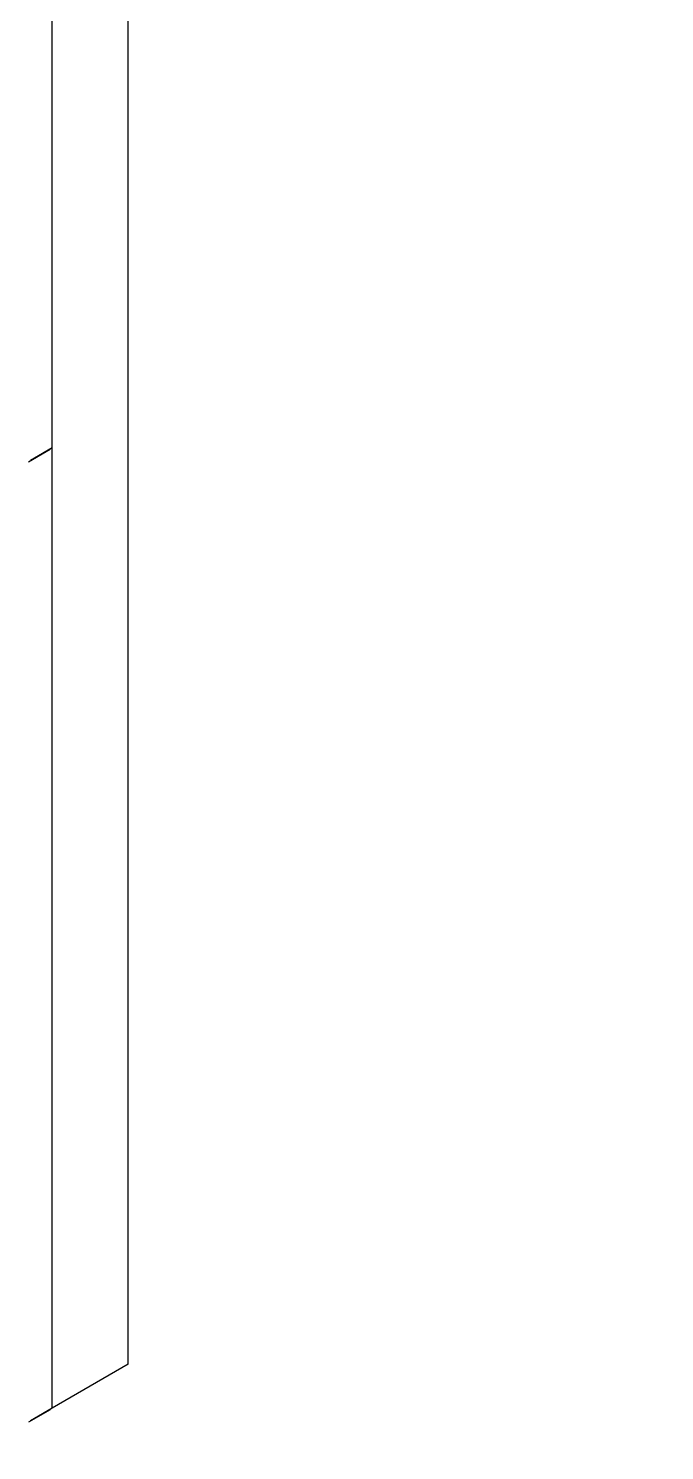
# Model space of a CAD drawing. Extents: x -1140 to 5605, y -816 to 2382.
# Drawn here: x 4398.7 to 4539.3, y 951.1 to 1265.5 of the extents above; entities that cross this region are included whole.
import ezdxf

# ---------------------------------------------------------------- set-up
doc = ezdxf.new("R2010")
doc.units = 0
doc.header["$MEASUREMENT"] = 0
doc.layers.add('G-ANNO-TTLB', color=7, linetype='Continuous', lineweight=0)
doc.layers.add('wall scratch', color=7, linetype='Continuous', lineweight=0)

# ---------------------------------------------------------------- blocks, each defined once
blk = doc.blocks.new('Block_49')
at = {"layer": 'wall scratch', "color": 18, "lineweight": 25, "true_color": 0x000000}
for points in [[(4130.25, 1113.39)], [(4399.12, 957.73)]]:
    blk.add_lwpolyline(points, dxfattribs=at)

msp = doc.modelspace()

# ---------------------------------------------------------------- hatches: boundary and pattern name
at = {"layer": 'G-ANNO-TTLB', "true_color": 0xff00ff, "transparency": 33554687}
h = msp.add_hatch(color=6, dxfattribs=at)
edge = h.paths.add_edge_path()
edge.add_spline(control_points=[(5285.56, -733.23), (5285.56, -733.23), (2356.04, -733.23), (2356.04, -733.23), (2356.04, -733.23), (2356.04, 1723.77), (2356.04, 1723.77), (2356.04, 1723.77), (5285.56, 1723.77), (5285.56, 1723.77), (5285.56, 1723.77), (5285.56, -733.23), (5285.56, -733.23)], knot_values=[0, 0, 0, 0, 1, 1, 1, 2, 2, 2, 3, 3, 3, 4, 4, 4, 4], degree=3, periodic=0)
edge = h.paths.add_edge_path()
edge.add_spline(control_points=[(2365.04, 1714.77), (2365.04, 1714.77), (2365.04, -724.23), (2365.04, -724.23), (2365.04, -724.23), (5276.56, -724.23), (5276.56, -724.23), (5276.56, -724.23), (5276.56, 1714.77), (5276.56, 1714.77), (5276.56, 1714.77), (2365.04, 1714.77), (2365.04, 1714.77)], knot_values=[0, 0, 0, 0, 1, 1, 1, 2, 2, 2, 3, 3, 3, 4, 4, 4, 4], degree=3, periodic=0)
edge.add_line((2365.04, 1714.77), (2365.04, 1714.77))

# ---------------------------------------------------------------- linework, layer by layer
at = {"layer": 'G-ANNO-TTLB'}
for points in [[(5285.56, -733.23), (5285.56, -733.23), (2356.04, -733.23), (2356.04, -733.23), (2356.04, -733.23), (2356.04, 1723.77), (2356.04, 1723.77), (2356.04, 1723.77), (5285.56, 1723.77), (5285.56, 1723.77), (5285.56, 1723.77), (5285.56, -733.23), (5285.56, -733.23)], [(2365.04, 1714.77), (2365.04, 1714.77), (2365.04, -724.23), (2365.04, -724.23), (2365.04, -724.23), (5276.56, -724.23), (5276.56, -724.23), (5276.56, -724.23), (5276.56, 1714.77), (5276.56, 1714.77), (5276.56, 1714.77), (2365.04, 1714.77), (2365.04, 1714.77)]]:
    msp.add_open_spline(points, degree=3, knots=[0, 0, 0, 0, 1, 1, 1, 2, 2, 2, 3, 3, 3, 4, 4, 4, 4], dxfattribs=at)
at = {"layer": 'wall scratch', "color": 33, "lineweight": 25, "true_color": 0xcc9966}
for q in [(4420.73, 1394.73), (4403.93, 960.51)]:
    msp.add_line((4420.73, 970.24), q, dxfattribs=at)
at = {"layer": 'wall scratch', "color": 2, "lineweight": 25, "true_color": 0xffff00}
for p, q in [((4403.93, 960.51), (4403.93, 1385.01)), ((4403.93, 1172.76), (4399.12, 1169.98)), ((4403.53, 1172.4), (4398.72, 1169.62)), ((4403.53, 960.16), (4398.72, 957.37)), ((4403.93, 960.51), (4399.12, 957.73))]:
    msp.add_line(p, q, dxfattribs=at)

# ---------------------------------------------------------------- block references
at = {"layer": 'wall scratch'}
msp.add_blockref('Block_49', (0, 0), dxfattribs=at)

doc.saveas('drawing.dxf')
